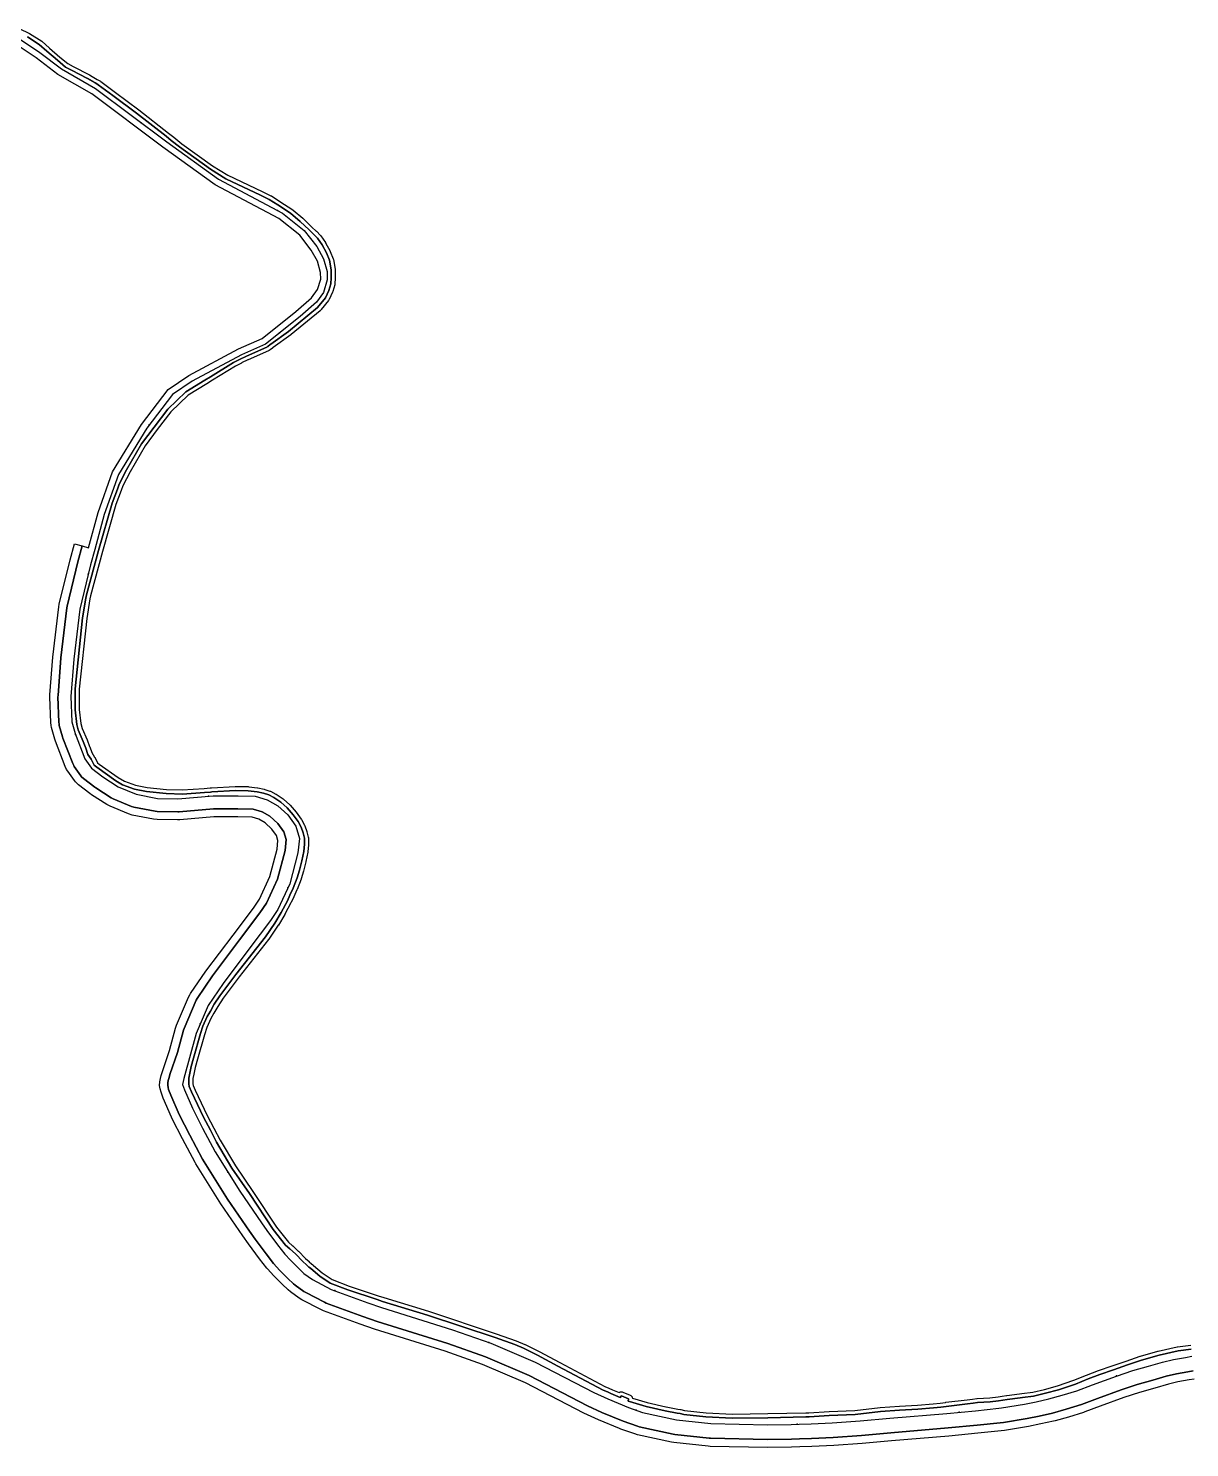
# Model space of a CAD drawing. Header units: inches. Extents: x 87989 to 118156, y 435697 to 451526.
# Drawn here: x 113388 to 114103, y 444910 to 445784 of the extents above; entities that cross this region are included whole.
import ezdxf

# ---------------------------------------------------------------- set-up
doc = ezdxf.new("R2010")
doc.units = ezdxf.units.IN
doc.header["$MEASUREMENT"] = 0
for name, color, linetype, true_color in [('As_waterkering_BWK', 7, 'Continuous', 0x7b8981), ('Beschermingszone_BWK', 7, 'Continuous', 0xcf890d), ('Grens_bebouwingsvrije_zone_BWK', 7, 'Continuous', 0x6789ae), ('Kernzone_BWK', 7, 'Continuous', 0xcb89af), ('Referentiepunten_BWK', 7, 'Continuous', 0x178980)]:
    doc.layers.add(name, color=color, linetype=linetype, true_color=true_color)

msp = doc.modelspace()

# ---------------------------------------------------------------- linework, layer by layer
at = {"layer": 'As_waterkering_BWK'}
for points in [[(113380.5858, 445778.2787), (113395.0057, 445768.7536), (113408.3672, 445758.5672), (113429.2693, 445746.5286), (113473.1902, 445713.7202), (113505.0726, 445690.7014), (113544.3633, 445669.7993), (113557.857, 445659.0836), (113565.53, 445649.294), (113569.631, 445641.7534), (113571.88, 445633.8159), (113572.0123, 445628.6565), (113569.631, 445620.9836), (113565.2654, 445615.0304), (113555.2112, 445606.1669), (113534.0445, 445589.2335), (113519.0955, 445582.6189), (113488.8006, 445566.4793), (113476.7621, 445558.2772), (113460.8871, 445537.5073), (113443.4245, 445508.9323), (113434.6932, 445484.326), (113428.8377, 445462.8253)], [(113428.8377, 445462.8253), (113426.2266, 445453.2374), (113419.612, 445425.9852), (113415.9078, 445395.2935), (113414.188, 445372.2747), (113414.7172, 445356.6643), (113416.7015, 445349.5205), (113422.787, 445333.9101), (113426.888, 445328.0892), (113433.7672, 445322.7975), (113443.2922, 445316.7121), (113454.4047, 445312.0819), (113467.5016, 445309.5683), (113480.0694, 445309.3038), (113501.633, 445311.1559), (113517.1111, 445311.1559), (113527.6945, 445310.8913), (113534.9705, 445308.7746), (113541.4528, 445305.0704), (113547.6706, 445299.3819), (113552.5654, 445292.5027), (113554.8143, 445284.962), (113553.8883, 445275.9662), (113548.8612, 445257.0485), (113541.5851, 445241.1734), (113537.0872, 445234.4265), (113524.3872, 445217.6255), (113507.8507, 445195.665), (113498.5903, 445182.1712), (113491.1819, 445164.841), (113483.7735, 445137.2584)], [(113483.7735, 445137.2584), (113482.7659, 445133.5068), (113483.9975, 445130.2191), (113488.9248, 445118.8282), (113495.2428, 445106.5267), (113503.0164, 445092.0248), (113518.1337, 445067.7328), (113531.5071, 445048.3079), (113534.7876, 445043.5888), (113541.4237, 445034.7862), (113545.835, 445029.1343), (113549.2996, 445025.2659), (113553.8188, 445020.7843), (113554.1945, 445020.4235), (113557.5305, 445017.22), (113562.8767, 445013.3942), (113574.4461, 445007.3773), (113596.8821, 444999.0763), (113605.4155, 444996.135), (113649.0441, 444982.5541), (113672.7104, 444974.2571), (113700.0728, 444962.5704), (113736.0947, 444943.8326), (113744.7034, 444939.8974), (113757.3889, 444934.5827), (113766.0286, 444931.5995), (113786.9634, 444927.0754), (113808.1228, 444924.7129), (113843.1208, 444923.9625), (113857.5379, 444924.2576), (113862.5275, 444924.3711), (113869.917, 444924.5659), (113882.9519, 444925.1642), (113900.1632, 444926.4707), (113918.2799, 444928.0058), (113953.4067, 444931.0496), (113971.1935, 444932.7036), (113985.3872, 444934.195), (113987.1111, 444934.4015), (114001.2044, 444936.6903), (114008.4263, 444938.2183), (114016.3109, 444939.8973), (114024.4368, 444942.2014), (114033.4098, 444944.9658), (114043.0705, 444948.6598), (114057.9294, 444954.0444), (114068.0484, 444957.347), (114077.7093, 444960.0907), (114086.2919, 444962.6544), (114093.0024, 444964.1783), (114100.3168, 444965.4965), (114104.2752, 444966.1571)]]:
    msp.add_lwpolyline(points, dxfattribs=at)
at = {"layer": 'Beschermingszone_BWK'}
msp.add_lwpolyline([(114105.6824, 444952.1983), (114102.7106, 444951.7024), (114095.7956, 444950.4561), (114089.8495, 444949.1058), (114081.6252, 444946.6499), (114072.1342, 444943.9537), (114062.4873, 444940.8053), (114047.9558, 444935.5392), (114038.4098, 444931.8892), (114037.5317, 444931.5864), (114028.4074, 444928.7772), (114020.1302, 444926.4283), (114019.2267, 444926.2043), (114011.3332, 444924.5234), (114003.7755, 444922.9325), (113989.0661, 444920.5418), (113986.9515, 444920.283), (113972.5731, 444918.772), (113954.6592, 444917.1058), (113919.4752, 444914.0569), (113901.284, 444912.5158), (113883.8027, 444911.1916), (113870.4224, 444910.5757), (113862.8712, 444910.3754), (113857.8404, 444910.2608), (113843.114, 444909.9655), (113807.8227, 444910.7161), (113806.5693, 444910.7993), (113785.4099, 444913.1618), (113784.0061, 444913.3913), (113763.0713, 444917.9154), (113761.4592, 444918.3662), (113752.8196, 444921.3494), (113751.979, 444921.6702), (113739.0883, 444927.0748), (113729.9541, 444931.2562), (113694.0844, 444949.9046), (113667.6394, 444961.1994), (113644.6463, 444969.2605), (113601.0539, 444982.8334), (113592.1721, 444985.8933), (113569.5881, 444994.2472), (113567.9865, 444994.9567), (113556.4171, 445000.9736), (113554.7294, 445002.0091), (113549.3832, 445005.8349), (113547.8337, 445007.1219), (113544.2695, 445010.5451), (113539.4415, 445015.3252), (113538.8707, 445015.9257), (113535.4061, 445019.7942), (113534.7987, 445020.5204), (113530.3159, 445026.2654), (113523.4503, 445035.3795), (113519.9937, 445040.343), (113506.4249, 445060.0648), (113491.1301, 445084.6277), (113490.6773, 445085.4106), (113482.8465, 445100.0216), (113476.4713, 445112.4322), (113476.0754, 445113.27), (113471.0177, 445124.9843), (113469.6329, 445128.657), (113469.0442, 445130.7294), (113468.7805, 445132.8675), (113468.848, 445135.0208), (113469.2451, 445137.1383), (113469.7489, 445139.0141), (113470.2527, 445140.8899), (113474.9227, 445154.4218), (113478.6269, 445168.2131), (113479.2283, 445169.9509), (113486.6367, 445187.2812), (113487.3319, 445188.6712), (113487.8716, 445189.5272), (113497.2989, 445203.253), (113514.0094, 445225.455), (113526.4843, 445241.9583), (113530.1967, 445247.5269), (113536.5817, 445261.4578), (113541.0614, 445278.3156), (113541.6181, 445283.7228), (113540.7236, 445286.7219), (113537.8778, 445290.7213), (113533.7459, 445294.5016), (113529.8591, 445296.7226), (113525.6831, 445297.9375), (113516.9486, 445298.1559), (113502.1902, 445298.1559), (113481.1818, 445296.3515), (113479.7958, 445296.3066), (113467.228, 445296.5712), (113465.0514, 445296.8013), (113451.9545, 445299.3149), (113449.6816, 445299.9739), (113438.2922, 445304.7121), (113436.2932, 445305.7571), (113426.7681, 445311.8425), (113425.841, 445312.4934), (113418.7468, 445317.9579), (113416.9294, 445319.733), (113416.2608, 445320.6018), (113412.1597, 445326.4227), (113411.5286, 445327.4101), (113410.6748, 445329.1884), (113404.5893, 445344.7988), (113404.1758, 445346.0411), (113402.1914, 445353.1849), (113401.9147, 445354.4069), (113401.7246, 445356.2239), (113401.1955, 445371.8343), (113401.2241, 445373.2433), (113402.9727, 445396.5566), (113406.7056, 445427.5429), (113406.9788, 445429.0516), (113413.6384, 445456.4785), (113416.2992, 445466.2516), (113421.1246, 445464.931), (113418.48, 445455.2319), (113411.8377, 445427.8722), (113411.6696, 445426.9438), (113407.9477, 445396.0708), (113406.2102, 445372.8708), (113406.1926, 445372.0037), (113406.7218, 445356.3932), (113406.8387, 445355.2751), (113407.009, 445354.5231), (113408.9934, 445347.3794), (113409.2479, 445346.6148), (113415.3333, 445331.0044), (113415.8588, 445329.9101), (113416.2471, 445329.3024), (113420.3482, 445323.4816), (113420.7597, 445322.9469), (113421.878, 445321.8545), (113428.8895, 445316.4566), (113429.4601, 445316.056), (113438.9851, 445309.9705), (113440.2153, 445309.3275), (113451.4982, 445304.6308), (113452.8969, 445304.2253), (113465.9938, 445301.7117), (113467.3333, 445301.5701), (113479.901, 445301.3055), (113480.754, 445301.3331), (113501.9759, 445303.1559), (113517.0111, 445303.1559), (113526.4567, 445302.9197), (113531.825, 445301.358), (113536.7101, 445298.5665), (113541.6443, 445294.0523), (113545.2781, 445288.9453), (113546.6935, 445284.1994), (113545.9948, 445277.412), (113541.3046, 445259.7619), (113534.5769, 445245.0833), (113530.5623, 445239.0614), (113518.0009, 445222.4437), (113501.3573, 445200.3345), (113491.8281, 445186.4346), (113491.2342, 445185.3158), (113483.8258, 445167.9856), (113483.4557, 445166.9161), (113479.7515, 445153.1248), (113475.0816, 445139.5929), (113474.5778, 445137.7171), (113474.0739, 445135.8413), (113473.8187, 445134.4801), (113473.7753, 445133.0958), (113473.9448, 445131.7213), (113474.3233, 445130.389), (113475.6533, 445126.8539), (113480.7917, 445114.9858), (113487.2737, 445102.3449), (113495.2297, 445087.5212), (113510.6066, 445062.8033), (113524.1057, 445043.1876), (113527.4994, 445038.3114), (113534.283, 445029.3085), (113538.9355, 445023.3634), (113542.7788, 445019.0685), (113547.747, 445014.1375), (113551.2969, 445010.7283), (113552.293, 445009.901), (113557.6391, 445006.0752), (113558.7241, 445005.4095), (113570.2935, 444999.3926), (113571.3231, 444998.9365), (113593.8542, 444990.6015), (113602.6117, 444987.584), (113646.2169, 444974.0082), (113669.4505, 444965.8629), (113696.2231, 444954.4281), (113732.1472, 444935.7478), (113741.0937, 444931.6543), (113754.1813, 444926.1787), (113763.0911, 444923.0924), (113764.1275, 444922.8026), (113785.0623, 444918.2784), (113785.9647, 444918.1309), (113807.1241, 444915.7684), (113807.9299, 444915.7149), (113843.1165, 444914.9644), (113857.7324, 444915.2597), (113862.7485, 444915.3739), (113870.2419, 444915.5722), (113883.4988, 444916.1818), (113900.8837, 444917.4997), (113919.0483, 444919.0386), (113954.2119, 444922.0857), (113972.0804, 444923.7476), (113986.3928, 444925.2516), (113988.3678, 444925.4917), (114002.8572, 444927.846), (114010.295, 444929.4144), (114018.4758, 444931.1666), (114026.9893, 444933.5716), (114036.3418, 444936.4621), (114046.2111, 444940.2251), (114060.8595, 444945.5335), (114070.675, 444948.737), (114080.2267, 444951.4502), (114088.5789, 444953.9446), (114094.798, 444955.3569), (114101.8556, 444956.6292), (114105.1798, 444957.1836)], dxfattribs=at)
for points in [[(113382.2598, 445783.5293, 0), (113388.6836, 445780.4414, 0), (113396.1836, 445775.5879, 0), (113400.9023, 445771.416, 0), (113407.4199, 445765.8184, 0), (113412.2656, 445761.834, 0), (113415.6191, 445760.0859, 0), (113425.6289, 445754.916, 0), (113427.3262, 445753.9219, 0), (113430.3398, 445752.1563, 0), (113432.2891, 445751.0156, 0), (113432.5234, 445750.8594, 0), (113441.5117, 445744.125, 0), (113456.0156, 445733.3164, 0), (113474.2402, 445719.0508, 0), (113477.4805, 445716.4941, 0), (113482.541, 445712.5195, 0), (113501.418, 445698.8906, 0), (113510.7285, 445693.1914, 0), (113531.9961, 445683.0859, 0), (113537.3184, 445680.5488, 0), (113537.6152, 445680.3809, 0), (113542.8457, 445676.9414, 0), (113550.7695, 445671.8125, 0), (113551.0234, 445671.625, 0), (113556.9219, 445666.6543, 0), (113557.0547, 445666.5371, 0), (113562.4707, 445661.2754, 0), (113565.2363, 445658.8105, 0), (113565.4043, 445658.6465, 0), (113567.8242, 445656.043, 0), (113568.0371, 445655.7793, 0), (113570.834, 445651.8066, 0), (113570.9922, 445651.5488, 0), (113573.707, 445646.4785, 0), (113573.8145, 445646.252, 0), (113575.6602, 445641.7813, 0), (113575.6973, 445641.6816, 0), (113575.8125, 445641.25, 0), (113576.7969, 445635.3379, 0), (113576.8301, 445634.9629, 0), (113576.8984, 445629.9766, 0), (113576.8945, 445629.7988, 0), (113576.6895, 445626.2129, 0), (113576.6543, 445625.9238, 0), (113576.5879, 445625.6426, 0), (113575.3594, 445621.5176, 0), (113575.2266, 445621.1699, 0), (113573.0801, 445616.5957, 0), (113572.9824, 445616.4082, 0), (113572.7695, 445616.0957, 0), (113568.1953, 445610.3965, 0), (113567.9492, 445610.0762, 0), (113567.6172, 445609.7383, 0), (113549.752, 445595.0391, 0), (113549.625, 445594.9395, 0), (113538.7051, 445587.0762, 0), (113538.3359, 445586.8555, 0), (113538.1816, 445586.7793, 0), (113536.8555, 445585.7188, 0), (113536.7031, 445585.6074, 0), (113536.4551, 445585.4375, 0), (113536.1777, 445585.2734, 0), (113535.9863, 445585.1758, 0), (113535.8652, 445585.1191, 0), (113523.252, 445579.5391, 0), (113523.1738, 445579.502, 0), (113519.1953, 445577.5723, 0), (113519.1113, 445577.5293, 0), (113515.5332, 445575.623, 0), (113501.3047, 445566.9219, 0), (113497.8926, 445564.834, 0), (113486.3848, 445557.7559, 0), (113475.6641, 445547.5625, 0), (113467.3496, 445536.6426, 0), (113459.7656, 445526.5254, 0), (113450.6621, 445510.6113, 0), (113446.1797, 445501.9453, 0), (113445.1133, 445499.1172, 0), (113441.834, 445490.4297, 0), (113433.5605, 445461.5273, 0), (113426.2305, 445434.1738, 0), (113425.7773, 445432.3047, 0), (113423.8594, 445420.3633, 0), (113419.2266, 445376.791, 0), (113419.209, 445364.2852, 0), (113420.1641, 445355.6211, 0), (113421.0098, 445352.5352, 0), (113424.0586, 445345.6523, 0), (113424.1074, 445345.5371, 0), (113425.6699, 445341.4648, 0), (113425.7012, 445341.377, 0), (113426.9297, 445337.7773, 0), (113428.6641, 445335.0449, 0), (113428.7734, 445334.8574, 0), (113430.4824, 445331.5625, 0), (113431.5234, 445330.7383, 0), (113443.1523, 445322.4746, 0), (113447.0586, 445320.2441, 0), (113453.8789, 445317.7422, 0), (113461.0859, 445316.2871, 0), (113473.0313, 445315.0625, 0), (113482.7168, 445314.7578, 0), (113496.1445, 445315.7637, 0), (113499.8555, 445315.9805, 0), (113500.75, 445316.0332, 0), (113515.3027, 445316.8809, 0), (113515.4746, 445316.8848, 0), (113523.2988, 445316.8027, 0), (113523.6035, 445316.7813, 0), (113529.1074, 445316.043, 0), (113529.2852, 445316.0137, 0), (113533.1953, 445315.1992, 0), (113533.4453, 445315.1348, 0), (113536.6895, 445314.1016, 0), (113537.0742, 445313.9434, 0), (113540.334, 445312.2676, 0), (113540.5957, 445312.1113, 0), (113544.7539, 445309.2852, 0), (113545.0059, 445309.0898, 0), (113548.8711, 445305.668, 0), (113549.1016, 445305.4355, 0), (113552.791, 445301.1816, 0), (113552.918, 445301.0234, 0), (113555.9863, 445296.8418, 0), (113556.1816, 445296.5313, 0), (113558.0469, 445293.0078, 0), (113558.2031, 445292.6484, 0), (113559.416, 445289.1113, 0), (113559.4746, 445288.9199, 0), (113560.2969, 445285.7031, 0), (113560.3379, 445285.5176, 0), (113560.375, 445285.1406, 0), (113560.4609, 445281.4063, 0), (113560.4473, 445281.084, 0), (113559.9707, 445276.6211, 0), (113559.9395, 445276.4199, 0), (113558.8477, 445270.6699, 0), (113558.8066, 445270.4941, 0), (113557.2832, 445264.7637, 0), (113557.2637, 445264.6914, 0), (113555.8809, 445260.0547, 0), (113555.8262, 445259.8926, 0), (113553.4219, 445253.4785, 0), (113553.3438, 445253.2949, 0), (113551.3047, 445248.9395, 0), (113549.6641, 445245.4395, 0), (113549.6191, 445245.3477, 0), (113545.9141, 445238.2129, 0), (113545.834, 445238.0684, 0), (113541.8984, 445231.5762, 0), (113541.8223, 445231.457, 0), (113535.918, 445222.8477, 0), (113535.8184, 445222.7129, 0), (113517.7051, 445199.7715, 0), (113517.666, 445199.7207, 0), (113507.8633, 445186.6191, 0), (113504.5469, 445181.5059, 0), (113502.1621, 445177.4023, 0), (113500.2813, 445174.168, 0), (113497.7813, 445168.5801, 0), (113496.3965, 445164.0977, 0), (113492.0684, 445149.0488, 0), (113490.5566, 445143.9727, 0), (113489.793, 445139.9199, 0), (113489.207, 445137.0625, 0), (113489.2559, 445133.9531, 0), (113489.3926, 445132.8164, 0), (113490.5801, 445129.9805, 0), (113498.041, 445114.4609, 0), (113498.0801, 445114.3828, 0), (113502.2148, 445106.5039, 0), (113506.0547, 445099.1797, 0), (113515.4219, 445083.4219, 0), (113526.2402, 445067.6797, 0), (113540.8047, 445045.625, 0), (113548.082, 445036.3691, 0), (113550.6563, 445034.1914, 0), (113550.7344, 445034.1211, 0), (113554.1406, 445030.9844, 0), (113554.2441, 445030.8809, 0), (113558.5664, 445026.4023, 0), (113560.8203, 445024.4531, 0), (113560.918, 445024.3652, 0), (113562.3359, 445023.0039, 0), (113563.1855, 445022.3965, 0), (113563.3652, 445022.2539, 0), (113563.5684, 445022.0781, 0), (113568.8633, 445017.5137, 0), (113574.9375, 445013.4727, 0), (113585.5078, 445009.4355, 0), (113603.4102, 445003.4258, 0), (113606.7695, 445002.3887, 0), (113634.3711, 444993.8555, 0), (113676.082, 444980.0117, 0), (113688.1973, 444975.791, 0), (113688.3574, 444975.7305, 0), (113693.7207, 444973.4395, 0), (113693.8516, 444973.377, 0), (113702.4492, 444969.0977, 0), (113702.5234, 444969.0586, 0), (113715.0938, 444962.2598, 0), (113742.8867, 444947.6504, 0), (113745.4199, 444946.5684, 0), (113747.6699, 444945.6074, 0), (113751.6738, 444943.8984, 0), (113752.0293, 444944.0977, 0), (113752.4141, 444944.2383, 0), (113752.8164, 444944.3105, 0), (113753.2246, 444944.3164, 0), (113753.6289, 444944.2559, 0), (113754.0156, 444944.127, 0), (113758.4512, 444942.2695, 0), (113758.8086, 444942.0859, 0), (113759.1309, 444941.8457, 0), (113759.4102, 444941.5566, 0), (113759.6406, 444941.2266, 0), (113759.8125, 444940.8652, 0), (113759.9258, 444940.4785, 0), (113768.9219, 444937.6465, 0), (113780.5313, 444935.0078, 0), (113780.6113, 444934.9922, 0), (113787.7988, 444933.6055, 0), (113789.4941, 444933.3887, 0), (113789.7227, 444933.3477, 0), (113791.8711, 444932.8672, 0), (113805.1816, 444931.3359, 0), (113821.4199, 444930.543, 0), (113843.2559, 444930.873, 0), (113866.6855, 444931.4258, 0), (113868.5527, 444931.4238, 0), (113880.9707, 444932.1367, 0), (113896.8652, 444932.9063, 0), (113912.3691, 444934.627, 0), (113912.4746, 444934.6367, 0), (113924.25, 444935.4434, 0), (113935.3418, 444936.1289, 0), (113945.0586, 444936.8418, 0), (113945.1445, 444936.8496, 0), (113949.3672, 444937.3086, 0), (113952.625, 444937.834, 0), (113952.75, 444937.8496, 0), (113965.9023, 444939.2891, 0), (113965.9707, 444939.2969, 0), (113969.3281, 444939.7598, 0), (113971.957, 444940.1719, 0), (113972.1836, 444940.1973, 0), (113979.9863, 444940.7031, 0), (113984.9922, 444941.1406, 0), (113987.4922, 444941.6367, 0), (113990.2109, 444942.1211, 0), (113990.3359, 444942.1387, 0), (113998.2285, 444943.1328, 0), (113999.709, 444943.3066, 0), (114006.457, 444944.0996, 0), (114013.584, 444945.8125, 0), (114021.5586, 444947.9336, 0), (114031.7344, 444951.4043, 0), (114039.5488, 444954.5605, 0), (114046.8301, 444957.3301, 0), (114046.9082, 444957.3594, 0), (114055.334, 444960.248, 0), (114063.8398, 444963.1836, 0), (114072.4941, 444966.1855, 0), (114072.625, 444966.2266, 0), (114083.418, 444969.3164, 0), (114083.5684, 444969.3535, 0), (114095.2734, 444971.9414, 0), (114095.502, 444971.9805, 0), (114103.6504, 444973.002, 0)], [(114103.9473, 444970.5195, 0), (114095.8125, 444969.5, 0), (114084.1074, 444966.9121, 0), (114073.3145, 444963.8223, 0), (114064.6582, 444960.8203, 0), (114056.1465, 444957.8848, 0), (114047.7188, 444954.9941, 0), (114040.4629, 444952.2324, 0), (114032.6074, 444949.0605, 0), (114022.2852, 444945.5391, 0), (114014.1973, 444943.3887, 0), (114006.8965, 444941.6348, 0), (114000, 444940.8242, 0), (113998.5313, 444940.6523, 0), (113990.6484, 444939.6582, 0), (113987.9531, 444939.1797, 0), (113985.3457, 444938.6602, 0), (113980.1758, 444938.2109, 0), (113972.3457, 444937.7012, 0), (113969.6914, 444937.2852, 0), (113966.2422, 444936.8125, 0), (113953.0215, 444935.3652, 0), (113949.6992, 444934.8301, 0), (113945.3281, 444934.3555, 0), (113935.5098, 444933.6348, 0), (113924.4121, 444932.9492, 0), (113912.6465, 444932.1426, 0), (113897.0625, 444930.4121, 0), (113881.1035, 444929.6406, 0), (113868.6211, 444928.9238, 0), (113866.7129, 444928.9277, 0), (113843.3047, 444928.373, 0), (113821.3789, 444928.043, 0), (113804.9785, 444928.8418, 0), (113791.4531, 444930.3984, 0), (113789.1758, 444930.9082, 0), (113787.4023, 444931.1367, 0), (113780.0566, 444932.5527, 0), (113768.2676, 444935.2324, 0), (113758.1777, 444938.4063, 0), (113757.1699, 444938.5332, 0), (113757.4844, 444939.9629, 0), (113753.0508, 444941.8223, 0), (113752.4316, 444940.8555, 0), (113746.6875, 444943.3086, 0), (113744.4375, 444944.2695, 0), (113741.8125, 444945.3906, 0), (113713.918, 444960.0547, 0), (113701.334, 444966.8594, 0), (113692.7383, 444971.1406, 0), (113687.375, 444973.4297, 0), (113675.2773, 444977.6445, 0), (113633.6094, 444991.4746, 0), (113606.0313, 445000, 0), (113602.6445, 445001.0469, 0), (113584.6641, 445007.082, 0), (113573.7852, 445011.2363, 0), (113567.3496, 445015.5176, 0), (113561.9355, 445020.1855, 0), (113561.7305, 445020.3633, 0), (113560.7344, 445021.0762, 0), (113559.1855, 445022.5625, 0), (113556.8457, 445024.5859, 0), (113552.4453, 445029.1445, 0), (113549.041, 445032.2832, 0), (113546.2734, 445034.625, 0), (113538.7754, 445044.1602, 0), (113524.166, 445066.2832, 0), (113513.3145, 445082.0723, 0), (113503.8711, 445097.9609, 0), (113500, 445105.3438, 0), (113495.8262, 445113.2988, 0), (113488.2988, 445128.9551, 0), (113486.9531, 445132.1719, 0), (113486.7598, 445133.7832, 0), (113486.7031, 445137.2969, 0), (113487.3418, 445140.4023, 0), (113488.123, 445144.5625, 0), (113489.6699, 445149.752, 0), (113494.002, 445164.8125, 0), (113495.4375, 445169.4629, 0), (113498.0527, 445175.3086, 0), (113500, 445178.6582, 0), (113502.416, 445182.8145, 0), (113505.8105, 445188.0508, 0), (113515.7031, 445201.2695, 0), (113533.8555, 445224.2617, 0), (113539.7617, 445232.8711, 0), (113543.6953, 445239.3633, 0), (113547.4004, 445246.498, 0), (113549.0391, 445250, 0), (113551.0801, 445254.3555, 0), (113553.4844, 445260.7695, 0), (113554.8672, 445265.4063, 0), (113556.3906, 445271.1367, 0), (113557.4844, 445276.8867, 0), (113557.9609, 445281.3496, 0), (113557.875, 445285.082, 0), (113557.0527, 445288.3008, 0), (113555.8379, 445291.8379, 0), (113553.9727, 445295.3613, 0), (113550.9023, 445299.5449, 0), (113547.2129, 445303.7969, 0), (113543.3496, 445307.2188, 0), (113539.1895, 445310.0449, 0), (113535.9316, 445311.7187, 0), (113532.6875, 445312.752, 0), (113528.7754, 445313.5645, 0), (113523.2715, 445314.3027, 0), (113515.4473, 445314.3848, 0), (113500.8945, 445313.5371, 0), (113500, 445313.4844, 0), (113496.3105, 445313.2695, 0), (113482.7715, 445312.2559, 0), (113472.8652, 445312.5664, 0), (113460.7109, 445313.8125, 0), (113453.1973, 445315.3281, 0), (113446.002, 445317.9707, 0), (113441.8066, 445320.3633, 0), (113430.0215, 445328.7383, 0), (113428.5098, 445329.9355, 0), (113426.5547, 445333.7051, 0), (113424.6602, 445336.6875, 0), (113423.3359, 445340.5703, 0), (113421.7734, 445344.6406, 0), (113418.6484, 445351.6953, 0), (113417.7012, 445355.1504, 0), (113416.709, 445364.1484, 0), (113416.7266, 445376.9258, 0), (113421.3809, 445420.6934, 0), (113423.3242, 445432.7988, 0), (113423.8066, 445434.793, 0), (113431.1504, 445462.1934, 0), (113439.459, 445491.2168, 0), (113442.7734, 445500, 0), (113443.8926, 445502.9648, 0), (113448.4648, 445511.8066, 0), (113457.6738, 445527.9023, 0), (113465.3535, 445538.1504, 0), (113473.7969, 445549.2363, 0), (113484.8516, 445559.748, 0), (113496.5859, 445566.9668, 0), (113500, 445569.0547, 0), (113514.293, 445577.7949, 0), (113518.0195, 445579.7793, 0), (113522.1602, 445581.7891, 0), (113534.8535, 445587.4043, 0), (113535.0449, 445587.502, 0), (113535.293, 445587.6719, 0), (113536.8379, 445588.9063, 0), (113537.2441, 445589.1035, 0), (113548.1641, 445596.9688, 0), (113566.0156, 445611.6582, 0), (113570.8164, 445617.6582, 0), (113572.9629, 445622.2324, 0), (113574.1934, 445626.3574, 0), (113574.3984, 445629.9434, 0), (113574.3301, 445634.9277, 0), (113573.3496, 445640.8262, 0), (113571.5039, 445645.2988, 0), (113568.7891, 445650.3672, 0), (113565.9922, 445654.3418, 0), (113563.5723, 445656.9434, 0), (113560.7676, 445659.4453, 0), (113555.3125, 445664.7422, 0), (113549.4121, 445669.7148, 0), (113541.4785, 445674.8477, 0), (113536.2422, 445678.293, 0), (113530.9219, 445680.8281, 0), (113509.5352, 445690.9902, 0), (113500.0313, 445696.8066, 0), (113481.0352, 445710.5215, 0), (113475.9336, 445714.5293, 0), (113472.6953, 445717.0859, 0), (113454.498, 445731.3301, 0), (113440.0156, 445742.123, 0), (113431.0254, 445748.8574, 0), (113430.7344, 445749.0293, 0), (113429.0762, 445750, 0), (113428.2266, 445750.498, 0), (113424.4238, 445752.7266, 0), (113414.4668, 445757.8672, 0), (113410.8789, 445759.7363, 0), (113405.8125, 445763.9043, 0), (113399.2598, 445769.5313, 0), (113394.668, 445773.5898, 0), (113387.457, 445778.2559, 0)]]:
    msp.add_polyline3d(points, dxfattribs=at)
at = {"layer": 'Grens_bebouwingsvrije_zone_BWK'}
msp.add_lwpolyline([(114105.1798, 444957.1836), (114101.8556, 444956.6292), (114094.798, 444955.3569), (114088.5789, 444953.9446), (114080.2267, 444951.4502), (114070.675, 444948.737), (114060.8595, 444945.5335), (114046.2111, 444940.2251), (114036.3418, 444936.4621), (114026.9893, 444933.5716), (114018.4758, 444931.1666), (114010.295, 444929.4144), (114002.8572, 444927.846), (113988.3678, 444925.4917), (113986.3928, 444925.2516), (113972.0804, 444923.7476), (113954.2119, 444922.0857), (113919.0483, 444919.0386), (113900.8837, 444917.4997), (113883.4988, 444916.1818), (113870.2419, 444915.5722), (113862.7485, 444915.3739), (113857.7324, 444915.2597), (113843.1165, 444914.9644), (113807.9299, 444915.7149), (113807.1241, 444915.7684), (113785.9647, 444918.1309), (113785.0623, 444918.2784), (113764.1275, 444922.8026), (113763.0911, 444923.0924), (113754.1813, 444926.1787), (113741.0937, 444931.6543), (113732.1472, 444935.7478), (113696.2231, 444954.4281), (113669.4505, 444965.8629), (113646.2169, 444974.0082), (113602.6117, 444987.584), (113593.8542, 444990.6015), (113571.3231, 444998.9365), (113570.2935, 444999.3926), (113558.7241, 445005.4095), (113557.6391, 445006.0752), (113552.293, 445009.901), (113551.2969, 445010.7283), (113547.747, 445014.1375), (113542.7788, 445019.0685), (113538.9355, 445023.3634), (113534.283, 445029.3085), (113527.4994, 445038.3114), (113524.1057, 445043.1876), (113510.6066, 445062.8033), (113495.2297, 445087.5212), (113487.2737, 445102.3449), (113480.7917, 445114.9858), (113475.6533, 445126.8539), (113474.3233, 445130.389), (113473.9448, 445131.7213), (113473.7753, 445133.0958), (113473.8187, 445134.4801), (113474.0739, 445135.8413), (113474.5778, 445137.7171), (113475.0816, 445139.5929), (113479.7515, 445153.1248), (113483.4557, 445166.9161), (113483.8258, 445167.9856), (113491.2342, 445185.3158), (113491.8281, 445186.4346), (113501.3573, 445200.3345), (113518.0009, 445222.4437), (113530.5623, 445239.0614), (113534.5769, 445245.0833), (113541.3046, 445259.7619), (113545.9948, 445277.412), (113546.6935, 445284.1994), (113545.2781, 445288.9453), (113541.6443, 445294.0523), (113536.7101, 445298.5665), (113531.825, 445301.358), (113526.4567, 445302.9197), (113517.0111, 445303.1559), (113501.9759, 445303.1559), (113480.754, 445301.3331), (113479.901, 445301.3055), (113467.3333, 445301.5701), (113465.9938, 445301.7117), (113452.8969, 445304.2253), (113451.4982, 445304.6308), (113440.2153, 445309.3275), (113438.9851, 445309.9705), (113429.4601, 445316.056), (113428.8895, 445316.4566), (113421.878, 445321.8545), (113420.7597, 445322.9469), (113420.3482, 445323.4816), (113416.2471, 445329.3024), (113415.8588, 445329.9101), (113415.3333, 445331.0044), (113409.2479, 445346.6148), (113408.9934, 445347.3794), (113407.009, 445354.5231), (113406.8387, 445355.2751), (113406.7218, 445356.3932), (113406.1926, 445372.0037), (113406.2102, 445372.8708), (113407.9477, 445396.0708), (113411.6696, 445426.9438), (113411.8377, 445427.8722), (113418.48, 445455.2319), (113421.1246, 445464.931), (113424.9783, 445463.8763), (113430.8733, 445485.522), (113439.7941, 445510.6626), (113457.5825, 445539.7709), (113473.9762, 445561.2193), (113486.7281, 445569.9073), (113517.3435, 445586.2178), (113531.9511, 445592.6813), (113552.6377, 445609.2306), (113562.2956, 445617.7448), (113566.0093, 445622.8089), (113567.9967, 445629.2127), (113567.8942, 445633.2099), (113565.9041, 445640.234), (113562.1757, 445647.0894), (113554.9999, 445656.2447), (113542.1619, 445666.4395), (113502.9526, 445687.2984), (113470.8224, 445710.4961), (113427.0664, 445743.1813), (113406.1472, 445755.2297), (113392.6881, 445765.4906), (113378.5603, 445774.8227)], dxfattribs=at)
at = {"layer": 'Kernzone_BWK'}
for points in [[(114105.1797, 444957.1836), (114101.8555, 444956.6289), (114094.7988, 444955.3574), (114088.5781, 444953.9453), (114080.2266, 444951.4512), (114070.6758, 444948.7363), (114060.8594, 444945.5332), (114046.2109, 444940.2246), (114036.3418, 444936.4629), (114026.9902, 444933.5723), (114018.4766, 444931.166), (114010.2949, 444929.4141), (114002.8574, 444927.8457), (113988.3672, 444925.4922), (113986.3926, 444925.252), (113972.0801, 444923.748), (113954.2109, 444922.0859), (113919.0488, 444919.0391), (113900.8828, 444917.5), (113883.498, 444916.1816), (113870.2422, 444915.5723), (113862.748, 444915.373), (113857.7324, 444915.2598), (113843.1172, 444914.9648), (113807.9297, 444915.7148), (113807.125, 444915.7676), (113785.9648, 444918.1309), (113785.0625, 444918.2793), (113764.127, 444922.8027), (113763.0918, 444923.0918), (113754.1816, 444926.1777), (113741.0938, 444931.6543), (113732.1465, 444935.748), (113696.2227, 444954.4277), (113669.4512, 444965.8633), (113646.2168, 444974.0078), (113602.6113, 444987.584), (113593.8535, 444990.6016), (113571.3223, 444998.9355), (113570.293, 444999.3926), (113558.7246, 445005.4102), (113557.6387, 445006.0762), (113552.293, 445009.9004), (113551.2969, 445010.7285), (113547.7461, 445014.1367), (113542.7793, 445019.0684), (113538.9355, 445023.3633), (113534.2832, 445029.3086), (113527.5, 445038.3105), (113524.1055, 445043.1875), (113510.6074, 445062.8027), (113495.2305, 445087.5215), (113487.2734, 445102.3457), (113480.791, 445114.9863), (113475.6523, 445126.8535), (113474.3242, 445130.3887), (113473.9453, 445131.7207), (113473.7754, 445133.0957), (113473.8184, 445134.4805), (113474.0742, 445135.8418), (113474.5781, 445137.7168), (113475.082, 445139.5938), (113479.752, 445153.125), (113483.4551, 445166.916), (113483.8262, 445167.9863), (113491.2344, 445185.3164), (113491.8281, 445186.4355), (113501.3574, 445200.334), (113518, 445222.4434), (113530.5625, 445239.0605), (113534.5762, 445245.084), (113541.3047, 445259.7617), (113545.9941, 445277.4121), (113546.6934, 445284.1992), (113545.2773, 445288.9453), (113541.6445, 445294.0527), (113536.7109, 445298.5664), (113531.8242, 445301.3574), (113526.457, 445302.9199), (113517.0117, 445303.1563), (113501.9766, 445303.1563), (113480.7539, 445301.334), (113479.9004, 445301.3047), (113467.334, 445301.5703), (113465.9941, 445301.7109), (113452.8965, 445304.2246), (113451.498, 445304.6309), (113440.2148, 445309.3281), (113438.9844, 445309.9707), (113429.4609, 445316.0566), (113428.8887, 445316.457), (113421.8789, 445321.8555), (113420.7598, 445322.9473), (113420.3477, 445323.4824), (113416.248, 445329.3027), (113415.8594, 445329.9102), (113415.334, 445331.0039), (113409.248, 445346.6152), (113408.9941, 445347.3789), (113407.0098, 445354.5234), (113406.8379, 445355.2754), (113406.7227, 445356.3926), (113406.1934, 445372.0039), (113406.2109, 445372.8711), (113407.9473, 445396.0703), (113411.6699, 445426.9434), (113411.8379, 445427.873), (113418.4805, 445455.2324), (113421.125, 445464.9316), (113424.9785, 445463.877), (113430.873, 445485.5215), (113439.7949, 445510.6621), (113457.582, 445539.7715), (113473.9766, 445561.2188), (113486.7285, 445569.9082), (113517.3438, 445586.2188), (113531.9512, 445592.6816), (113552.6387, 445609.2305), (113562.2949, 445617.7441), (113566.0098, 445622.8086), (113567.9961, 445629.2129), (113567.8945, 445633.209), (113565.9043, 445640.2344), (113562.1758, 445647.0898), (113555, 445656.2441), (113542.1621, 445666.4395), (113502.9531, 445687.2988), (113470.8223, 445710.4961), (113427.0664, 445743.1816), (113406.1465, 445755.2305), (113392.6875, 445765.4902), (113378.5605, 445774.8223)], [(113387.457, 445778.2559), (113394.668, 445773.5898), (113399.2598, 445769.5313), (113405.8125, 445763.9043), (113410.8789, 445759.7363), (113414.4668, 445757.8672), (113424.4238, 445752.7266), (113429.0762, 445750), (113431.0254, 445748.8574), (113440.0156, 445742.123), (113454.498, 445731.3301), (113472.6953, 445717.0859), (113475.9336, 445714.5293), (113481.0352, 445710.5215), (113500.0313, 445696.8066), (113509.5352, 445690.9902), (113530.9219, 445680.8281), (113536.2422, 445678.293), (113541.4785, 445674.8477), (113549.4121, 445669.7148), (113555.3125, 445664.7422), (113560.7676, 445659.4453), (113563.5723, 445656.9434), (113565.9922, 445654.3418), (113568.7891, 445650.3672), (113571.5039, 445645.2988), (113573.3496, 445640.8262), (113574.3301, 445634.9277), (113574.3984, 445629.9434), (113574.1934, 445626.3574), (113572.9629, 445622.2324), (113570.8164, 445617.6582), (113566.0156, 445611.6582), (113548.1641, 445596.9688), (113537.2441, 445589.1035), (113536.8379, 445588.9063), (113535.293, 445587.6719), (113535.0449, 445587.502), (113534.8535, 445587.4043), (113522.1602, 445581.7891), (113518.0195, 445579.7793), (113514.293, 445577.7949), (113500, 445569.0547), (113496.5859, 445566.9668), (113484.8516, 445559.748), (113473.7969, 445549.2363), (113465.3535, 445538.1504), (113457.6738, 445527.9023), (113448.4648, 445511.8066), (113443.8926, 445502.9648), (113442.7734, 445500), (113439.459, 445491.2168), (113431.1504, 445462.1934), (113423.8066, 445434.793), (113423.3242, 445432.7988), (113421.3809, 445420.6934), (113416.7266, 445376.9258), (113416.709, 445364.1484), (113417.7012, 445355.1504), (113418.6484, 445351.6953), (113421.7734, 445344.6406), (113423.3359, 445340.5703), (113424.6602, 445336.6875), (113426.5547, 445333.7051), (113428.5098, 445329.9355), (113430.0215, 445328.7383), (113441.8066, 445320.3633), (113446.002, 445317.9707), (113453.1973, 445315.3281), (113460.7109, 445313.8125), (113472.8652, 445312.5664), (113482.7715, 445312.2559), (113496.3105, 445313.2695), (113500, 445313.4844), (113500.8945, 445313.5371), (113515.4473, 445314.3848), (113523.2715, 445314.3027), (113528.7754, 445313.5645), (113532.6875, 445312.752), (113535.9316, 445311.7187), (113539.1895, 445310.0449), (113543.3496, 445307.2188), (113547.2129, 445303.7969), (113550.9023, 445299.5449), (113553.9727, 445295.3613), (113555.8379, 445291.8379), (113557.0527, 445288.3008), (113557.875, 445285.082), (113557.9609, 445281.3496), (113557.4844, 445276.8867), (113556.3906, 445271.1367), (113554.8672, 445265.4063), (113553.4844, 445260.7695), (113551.0801, 445254.3555), (113549.0391, 445250), (113547.4004, 445246.498), (113543.6953, 445239.3633), (113539.7617, 445232.8711), (113533.8555, 445224.2617), (113515.7031, 445201.2695), (113505.8105, 445188.0508), (113502.416, 445182.8145), (113500, 445178.6582), (113498.0527, 445175.3086), (113495.4375, 445169.4629), (113494.002, 445164.8125), (113489.6699, 445149.752), (113488.123, 445144.5625), (113487.3418, 445140.4023), (113486.7031, 445137.2969), (113486.7598, 445133.7832), (113486.9531, 445132.1719), (113488.2988, 445128.9551), (113495.8262, 445113.2988), (113500, 445105.3438), (113503.8711, 445097.9609), (113513.3145, 445082.0723), (113524.166, 445066.2832), (113538.7754, 445044.1602), (113546.2734, 445034.625), (113549.041, 445032.2832), (113552.4453, 445029.1445), (113556.8457, 445024.5859), (113559.1855, 445022.5625), (113560.7344, 445021.0762), (113561.7305, 445020.3633), (113561.9355, 445020.1855), (113567.3496, 445015.5176), (113573.7852, 445011.2363), (113584.6641, 445007.082), (113602.6445, 445001.0469), (113606.0313, 445000), (113633.6094, 444991.4746), (113675.2773, 444977.6445), (113687.375, 444973.4297), (113692.7383, 444971.1406), (113701.334, 444966.8594), (113713.918, 444960.0547), (113741.8125, 444945.3906), (113744.4375, 444944.2695), (113746.6875, 444943.3086), (113752.4316, 444940.8555), (113753.0508, 444941.8223), (113757.4844, 444939.9629), (113757.1699, 444938.5332), (113758.1777, 444938.4063), (113768.2676, 444935.2324), (113780.0566, 444932.5527), (113787.4023, 444931.1367), (113789.1758, 444930.9082), (113791.4531, 444930.3984), (113804.9785, 444928.8418), (113821.3789, 444928.043), (113843.3047, 444928.373), (113866.7129, 444928.9277), (113868.6211, 444928.9238), (113881.1035, 444929.6406), (113897.0625, 444930.4121), (113912.6465, 444932.1426), (113924.4121, 444932.9492), (113935.5098, 444933.6348), (113945.3281, 444934.3555), (113949.6992, 444934.8301), (113953.0215, 444935.3652), (113966.2422, 444936.8125), (113969.6914, 444937.2852), (113972.3457, 444937.7012), (113980.1758, 444938.2109), (113985.3457, 444938.6602), (113987.9531, 444939.1797), (113990.6484, 444939.6582), (113998.5313, 444940.6523), (114000, 444940.8242), (114006.8965, 444941.6348), (114014.1973, 444943.3887), (114022.2852, 444945.5391), (114032.6074, 444949.0605), (114040.4629, 444952.2324), (114047.7188, 444954.9941), (114056.1465, 444957.8848), (114064.6582, 444960.8203), (114073.3145, 444963.8223), (114084.1074, 444966.9121), (114095.8125, 444969.5), (114103.9473, 444970.5195)]]:
    msp.add_lwpolyline(points, dxfattribs=at)
at = {"layer": 'Referentiepunten_BWK'}
for p in [(113457.4607, 445725.4699), (113541.3071, 445671.4251), (113542.6746, 445596.1376), (113462.3651, 445539.441), (113424.871, 445447.6522), (113416.9459, 445348.8936), (113498.8709, 445310.9187), (113547.7102, 445254.5372), (113493.7658, 445170.8855), (113510.8238, 445079.479), (113576.6245, 445006.5713), (113671.3913, 444974.7195), (114057.9693, 444954.0574), (113762.139, 444932.9426), (113861.2868, 444924.3429), (113960.9914, 444931.7549)]:
    msp.add_point(p, dxfattribs=at)

doc.saveas('drawing.dxf')
